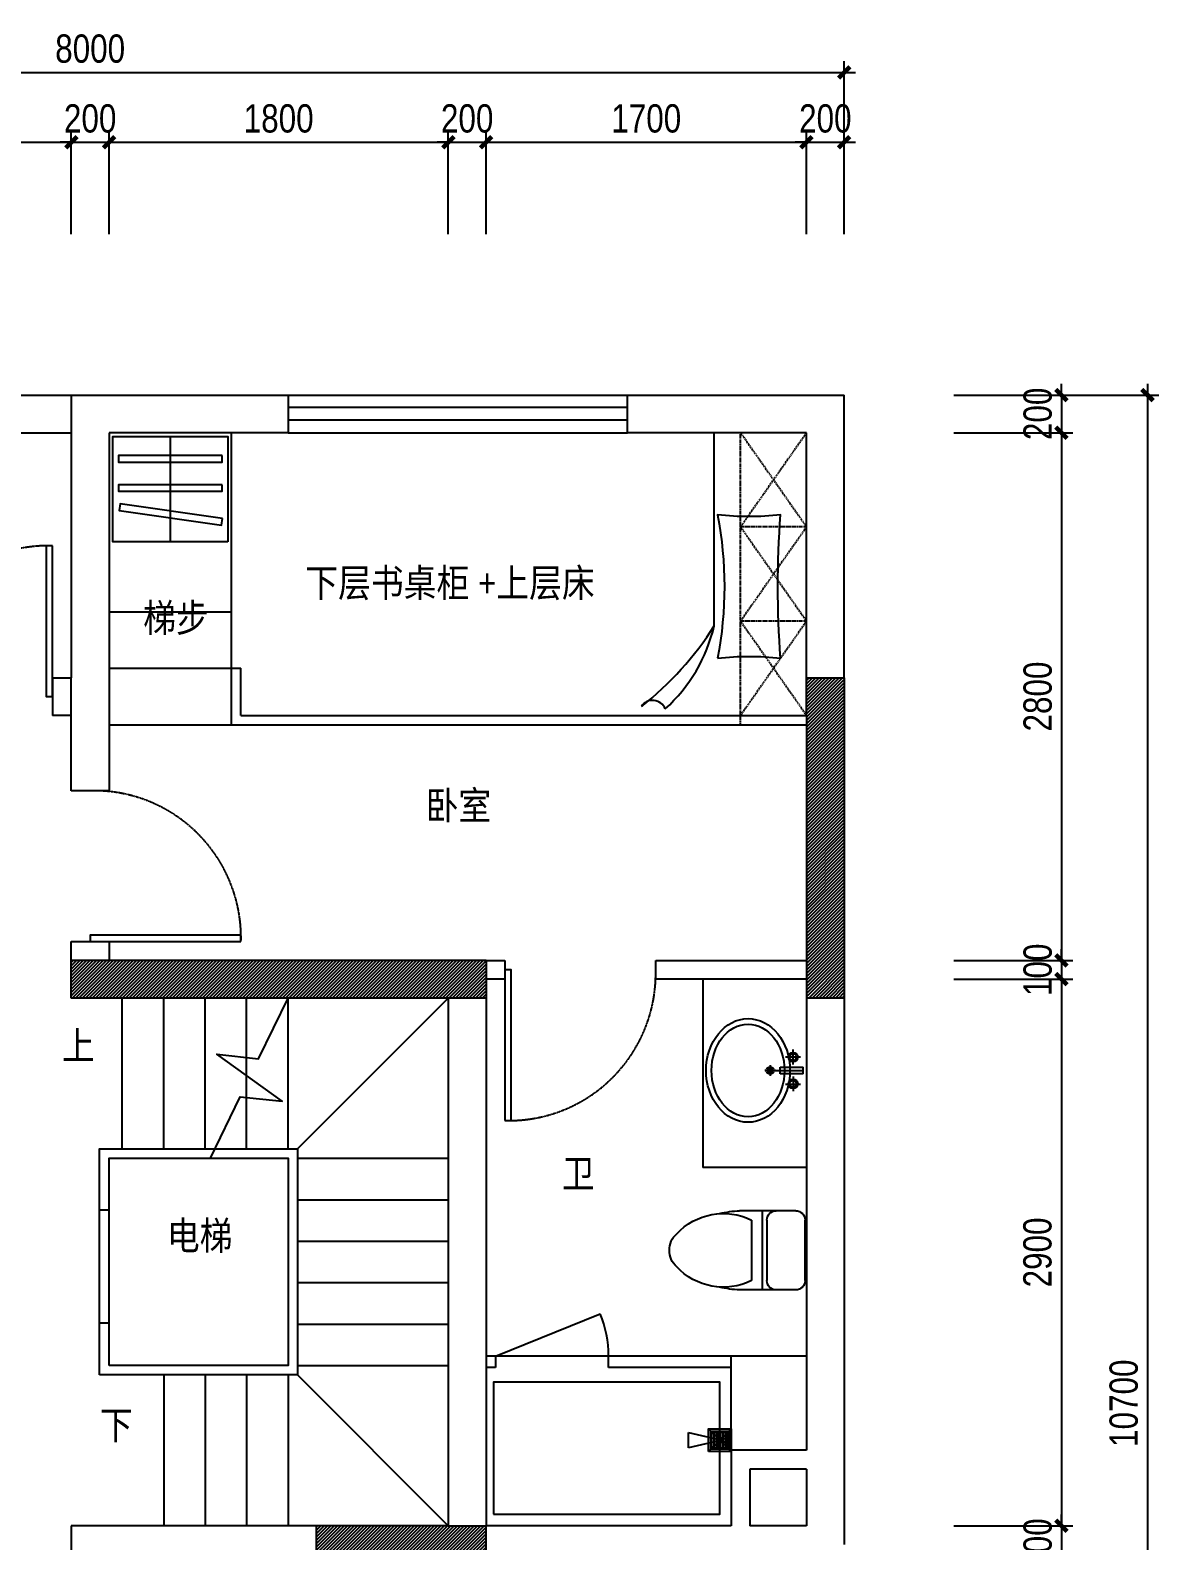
# Model space of a CAD drawing. Extents: x 160245 to 405305, y -111140 to 232735.
# Drawn here: x 274089 to 280076, y -49371 to -41355 of the extents above; entities that cross this region are included whole.
import ezdxf

# ---------------------------------------------------------------- set-up
doc = ezdxf.new("R2010")
doc.units = 0
doc.header["$LTSCALE"] = 10
doc.header["$MEASUREMENT"] = 0
doc.linetypes.add('( Dashed )', pattern=[0.75, 0.5, -0.25])
doc.linetypes.add('DASH', pattern=[0.35, 0.25, -0.1])
doc.layers.get('Defpoints').update_dxf_attribs({"color": 229})
for name, color, linetype in [('Door 门', 107, 'Continuous'), ('P-Furniture 家具', 153, 'Continuous'), ('P-N wall 新建隔墙', 241, 'Continuous'), ('P-O wall 原始墙体', 245, 'Continuous'), ('P-o 原建筑尺寸', 8, 'Continuous'), ('P-Stair 楼梯（原建筑设备）', 159, 'Continuous'), ('P-Text  平面文字', 9, 'Continuous'), ('P-Ware 洁具', 153, 'Continuous'), ('P-window 窗', 107, 'Continuous')]:
    doc.layers.add(name, color=color, linetype=linetype)
doc.styles.add('PDC DIM', font='PMingLiU-ExtB.ttf', dxfattribs={"width": 0.85})
doc.dimstyles.new('PDC-A2', dxfattribs={"dimscale": 0, "dimtxt": 2.5, "dimasz": 1, "dimexe": 1, "dimexo": 1, "dimgap": 0.7, "dimtad": 1, "dimdec": 0, "dimtxsty": 'PDC DIM', "dimblk": 'ARCHTICK', "dimcen": 1, "dimdle": 1, "dimclrd": 8, "dimclre": 8, "dimclrt": 9, "dimadec": 0, "dimazin": 0, "dimtfac": 1, "dimtdec": 0, "dimtix": 1, "dimtmove": 2, "dimatfit": 3, "dimldrblk": 'PDC A2 T R', "dimfxl": 10, "dimfxlon": 1, "dimarcsym": 0})
pattern_1 = [(45, (59491.276, 0), (-8.83883476, 8.83883476), [])]

# ---------------------------------------------------------------- blocks, each defined once
blk = doc.blocks.new('$WINLIB2D$00000001')
at = {"color": 0}
for points in [[(-0.5, 0.5), (-0.5, -0.5)], [(-0.5, 0.5), (0.5, 0.5)], [(0.5, -0.5), (0.5, 0.5)], [(0.5, 0.1667), (-0.5, 0.1667)], [(0.5, -0.1667), (-0.5, -0.1667)], [(-0.5, -0.5), (0.5, -0.5)]]:
    blk.add_lwpolyline(points, dxfattribs=at)
blk = doc.blocks.new('_ArchTick')
at = {"color": 0, "linetype": 'ByBlock', "const_width": 0.4}
blk.add_lwpolyline([(-0.5, -0.5), (0.5, 0.5)], dxfattribs=at)
blk = doc.blocks.new('*D1125')
at = {"layer": 'Defpoints', "color": 0, "transparency": 16777216}
for p in [(278928.6, -43290.6), (278928.6, -43490.6), (279559.4, -43490.6)]:
    blk.add_point(p, dxfattribs=at)
at = {"layer": 'P-o 原建筑尺寸', "color": 8, "lineweight": -2, "transparency": 16777216}
for p, q in [((279559.4, -43290.6), (279559.4, -43230.6)), ((278988.6, -43290.6), (279619.4, -43290.6)), ((279559.4, -43290.6), (279559.4, -43490.6)), ((278988.6, -43490.6), (279619.4, -43490.6)), ((279559.4, -43490.6), (279559.4, -43550.6))]:
    blk.add_line(p, q, dxfattribs=at)
at = {"layer": 'P-o 原建筑尺寸', "color": 8, "lineweight": -2, "transparency": 16777216, "xscale": 60, "yscale": 60, "zscale": 60}
for p, rotation in [((279559.4, -43290.6), 270), ((279559.4, -43490.6), 90)]:
    blk.add_blockref('_ArchTick', p, dxfattribs=dict(at, rotation=rotation))
at = {"layer": 'P-o 原建筑尺寸', "color": 9, "transparency": 16777216, "insert": (279433.9, -43390.6), "char_height": 150, "attachment_point": 5, "rotation": 90, "style": 'PDC DIM'}
blk.add_mtext('200', dxfattribs=at)
blk = doc.blocks.new('PDC A2 T R')
at = {"color": 0, "linetype": 'ByBlock'}
blk.add_line((0, 0), (-2, 0), dxfattribs=at)
for points in [[(-2.15, 0.89), (-1.49, 1.35), (-0.6, 0), (0, 0)], [(-2.15, -0.89), (-1.49, -1.35), (-0.6, 0), (0, 0)]]:
    blk.add_solid(points, dxfattribs=at)
blk = doc.blocks.new('*D1126')
at = {"layer": 'Defpoints', "color": 0, "transparency": 16777216}
for p in [(278928.6, -43490.6), (278928.6, -46290.6), (279559.4, -46290.6)]:
    blk.add_point(p, dxfattribs=at)
at = {"layer": 'P-o 原建筑尺寸', "color": 8, "lineweight": -2, "transparency": 16777216}
for p, q in [((279559.4, -43430.6), (279559.4, -46350.6)), ((278988.6, -43490.6), (279619.4, -43490.6)), ((278988.6, -46290.6), (279619.4, -46290.6))]:
    blk.add_line(p, q, dxfattribs=at)
at = {"layer": 'P-o 原建筑尺寸', "color": 8, "lineweight": -2, "transparency": 16777216, "xscale": 60, "yscale": 60, "zscale": 60}
for p, rotation in [((279559.4, -43490.6), 90), ((279559.4, -46290.6), 270)]:
    blk.add_blockref('_ArchTick', p, dxfattribs=dict(at, rotation=rotation))
at = {"layer": 'P-o 原建筑尺寸', "color": 9, "transparency": 16777216, "insert": (279433.9, -44890.6), "char_height": 150, "attachment_point": 5, "rotation": 90, "style": 'PDC DIM'}
blk.add_mtext('2800', dxfattribs=at)
blk = doc.blocks.new('*D1127')
at = {"layer": 'Defpoints', "color": 0, "transparency": 16777216}
for p in [(278928.6, -46390.6), (278928.6, -49290.6), (279559.4, -49290.6)]:
    blk.add_point(p, dxfattribs=at)
at = {"layer": 'P-o 原建筑尺寸', "color": 8, "lineweight": -2, "transparency": 16777216}
for p, q in [((279559.4, -46330.6), (279559.4, -49350.6)), ((278988.6, -46390.6), (279619.4, -46390.6)), ((278988.6, -49290.6), (279619.4, -49290.6))]:
    blk.add_line(p, q, dxfattribs=at)
at = {"layer": 'P-o 原建筑尺寸', "color": 8, "lineweight": -2, "transparency": 16777216, "xscale": 60, "yscale": 60, "zscale": 60}
for p, rotation in [((279559.4, -46390.6), 90), ((279559.4, -49290.6), 270)]:
    blk.add_blockref('_ArchTick', p, dxfattribs=dict(at, rotation=rotation))
at = {"layer": 'P-o 原建筑尺寸', "color": 9, "transparency": 16777216, "insert": (279432.9, -47840.6), "char_height": 150, "attachment_point": 5, "rotation": 90, "style": 'PDC DIM'}
blk.add_mtext('2900', dxfattribs=at)
blk = doc.blocks.new('*D1128')
at = {"layer": 'Defpoints', "color": 0, "transparency": 16777216}
for p in [(278928.6, -49290.6), (278928.6, -49490.6), (279559.4, -49490.6)]:
    blk.add_point(p, dxfattribs=at)
at = {"layer": 'P-o 原建筑尺寸', "color": 8, "lineweight": -2, "transparency": 16777216}
for p, q in [((278988.6, -49290.6), (279619.4, -49290.6)), ((279559.4, -49290.6), (279559.4, -49230.6)), ((279559.4, -49290.6), (279559.4, -49490.6)), ((278988.6, -49490.6), (279619.4, -49490.6)), ((279559.4, -49490.6), (279559.4, -49550.6))]:
    blk.add_line(p, q, dxfattribs=at)
at = {"layer": 'P-o 原建筑尺寸', "color": 8, "lineweight": -2, "transparency": 16777216, "xscale": 60, "yscale": 60, "zscale": 60}
for p, rotation in [((279559.4, -49290.6), 270), ((279559.4, -49490.6), 90)]:
    blk.add_blockref('_ArchTick', p, dxfattribs=dict(at, rotation=rotation))
at = {"layer": 'P-o 原建筑尺寸', "color": 9, "transparency": 16777216, "insert": (279433.9, -49390.6), "char_height": 150, "attachment_point": 5, "rotation": 90, "style": 'PDC DIM'}
blk.add_mtext('200', dxfattribs=at)
blk = doc.blocks.new('*D1133')
at = {"layer": 'Defpoints', "color": 0, "transparency": 16777216}
for p in [(278928.6, -43290.6), (278928.6, -53990.6), (280015.9, -53990.6)]:
    blk.add_point(p, dxfattribs=at)
at = {"layer": 'P-o 原建筑尺寸', "color": 8, "lineweight": -2, "transparency": 16777216}
for p, q in [((280015.9, -43230.6), (280015.9, -54050.6)), ((279415.9, -43290.6), (280075.9, -43290.6)), ((279415.9, -53990.6), (280075.9, -53990.6))]:
    blk.add_line(p, q, dxfattribs=at)
at = {"layer": 'P-o 原建筑尺寸', "color": 8, "lineweight": -2, "transparency": 16777216, "xscale": 60, "yscale": 60, "zscale": 60}
for p, rotation in [((280015.9, -43290.6), 90), ((280015.9, -53990.6), 270)]:
    blk.add_blockref('_ArchTick', p, dxfattribs=dict(at, rotation=rotation))
at = {"layer": 'P-o 原建筑尺寸', "color": 9, "transparency": 16777216, "insert": (279890.4, -48640.6), "char_height": 150, "attachment_point": 5, "rotation": 90, "style": 'PDC DIM'}
blk.add_mtext('10700', dxfattribs=at)
blk = doc.blocks.new('*D1136')
at = {"layer": 'Defpoints', "color": 0, "transparency": 16777216}
for p in [(274306.9, -41949.4), (272906.9, -42497), (274306.9, -42497)]:
    blk.add_point(p, dxfattribs=at)
at = {"layer": 'P-o 原建筑尺寸', "color": 8, "lineweight": -2, "transparency": 16777216}
for p, q in [((272906.9, -42437), (272906.9, -41889.4)), ((274306.9, -42437), (274306.9, -41889.4)), ((272846.9, -41949.4), (274366.9, -41949.4))]:
    blk.add_line(p, q, dxfattribs=at)
at = {"layer": 'P-o 原建筑尺寸', "color": 8, "lineweight": -2, "transparency": 16777216, "xscale": 60, "yscale": 60, "zscale": 60, "rotation": 180}
blk.add_blockref('_ArchTick', (272906.9, -41949.4), dxfattribs=at)
at = {"layer": 'P-o 原建筑尺寸', "color": 8, "lineweight": -2, "transparency": 16777216, "xscale": 60, "yscale": 60, "zscale": 60}
blk.add_blockref('_ArchTick', (274306.9, -41949.4), dxfattribs=at)
at = {"layer": 'P-o 原建筑尺寸', "color": 9, "transparency": 16777216, "insert": (273606.9, -41823.9), "char_height": 150, "attachment_point": 5, "style": 'PDC DIM'}
blk.add_mtext('1400', dxfattribs=at)
blk = doc.blocks.new('*D1137')
at = {"layer": 'Defpoints', "color": 0, "transparency": 16777216}
for p in [(276306.9, -41949.4), (274506.9, -42497), (276306.9, -42497)]:
    blk.add_point(p, dxfattribs=at)
at = {"layer": 'P-o 原建筑尺寸', "color": 8, "lineweight": -2, "transparency": 16777216}
for p, q in [((274506.9, -42437), (274506.9, -41889.4)), ((276306.9, -42437), (276306.9, -41889.4)), ((274446.9, -41949.4), (276366.9, -41949.4))]:
    blk.add_line(p, q, dxfattribs=at)
at = {"layer": 'P-o 原建筑尺寸', "color": 8, "lineweight": -2, "transparency": 16777216, "xscale": 60, "yscale": 60, "zscale": 60, "rotation": 180}
blk.add_blockref('_ArchTick', (274506.9, -41949.4), dxfattribs=at)
at = {"layer": 'P-o 原建筑尺寸', "color": 8, "lineweight": -2, "transparency": 16777216, "xscale": 60, "yscale": 60, "zscale": 60}
blk.add_blockref('_ArchTick', (276306.9, -41949.4), dxfattribs=at)
at = {"layer": 'P-o 原建筑尺寸', "color": 9, "transparency": 16777216, "insert": (275406.9, -41823.9), "char_height": 150, "attachment_point": 5, "style": 'PDC DIM'}
blk.add_mtext('1800', dxfattribs=at)
blk = doc.blocks.new('*D1138')
at = {"layer": 'Defpoints', "color": 0, "transparency": 16777216}
for p in [(276506.9, -41949.4), (276306.9, -42497), (276506.9, -42497)]:
    blk.add_point(p, dxfattribs=at)
at = {"layer": 'P-o 原建筑尺寸', "color": 8, "lineweight": -2, "transparency": 16777216}
for p, q in [((276306.9, -42437), (276306.9, -41889.4)), ((276506.9, -42437), (276506.9, -41889.4)), ((276306.9, -41949.4), (276246.9, -41949.4)), ((276306.9, -41949.4), (276506.9, -41949.4)), ((276506.9, -41949.4), (276566.9, -41949.4))]:
    blk.add_line(p, q, dxfattribs=at)
at = {"layer": 'P-o 原建筑尺寸', "color": 8, "lineweight": -2, "transparency": 16777216, "xscale": 60, "yscale": 60, "zscale": 60}
blk.add_blockref('_ArchTick', (276306.9, -41949.4), dxfattribs=at)
at = {"layer": 'P-o 原建筑尺寸', "color": 8, "lineweight": -2, "transparency": 16777216, "xscale": 60, "yscale": 60, "zscale": 60, "rotation": 180}
blk.add_blockref('_ArchTick', (276506.9, -41949.4), dxfattribs=at)
at = {"layer": 'P-o 原建筑尺寸', "color": 9, "transparency": 16777216, "insert": (276406.9, -41823.9), "char_height": 150, "attachment_point": 5, "style": 'PDC DIM'}
blk.add_mtext('200', dxfattribs=at)
blk = doc.blocks.new('*D1139')
at = {"layer": 'Defpoints', "color": 0, "transparency": 16777216}
for p in [(278206.9, -41949.4), (276506.9, -42497), (278206.9, -42497)]:
    blk.add_point(p, dxfattribs=at)
at = {"layer": 'P-o 原建筑尺寸', "color": 8, "lineweight": -2, "transparency": 16777216}
for p, q in [((276506.9, -42437), (276506.9, -41889.4)), ((278206.9, -42437), (278206.9, -41889.4)), ((276446.9, -41949.4), (278266.9, -41949.4))]:
    blk.add_line(p, q, dxfattribs=at)
at = {"layer": 'P-o 原建筑尺寸', "color": 8, "lineweight": -2, "transparency": 16777216, "xscale": 60, "yscale": 60, "zscale": 60, "rotation": 180}
blk.add_blockref('_ArchTick', (276506.9, -41949.4), dxfattribs=at)
at = {"layer": 'P-o 原建筑尺寸', "color": 8, "lineweight": -2, "transparency": 16777216, "xscale": 60, "yscale": 60, "zscale": 60}
blk.add_blockref('_ArchTick', (278206.9, -41949.4), dxfattribs=at)
at = {"layer": 'P-o 原建筑尺寸', "color": 9, "transparency": 16777216, "insert": (277356.9, -41823.9), "char_height": 150, "attachment_point": 5, "style": 'PDC DIM'}
blk.add_mtext('1700', dxfattribs=at)
blk = doc.blocks.new('*D1140')
at = {"layer": 'Defpoints', "color": 0, "transparency": 16777216}
for p in [(278406.9, -41949.4), (278206.9, -42497), (278406.9, -42497)]:
    blk.add_point(p, dxfattribs=at)
at = {"layer": 'P-o 原建筑尺寸', "color": 8, "lineweight": -2, "transparency": 16777216}
for p, q in [((278206.9, -42437), (278206.9, -41889.4)), ((278406.9, -42437), (278406.9, -41889.4)), ((278206.9, -41949.4), (278146.9, -41949.4)), ((278206.9, -41949.4), (278406.9, -41949.4)), ((278406.9, -41949.4), (278466.9, -41949.4))]:
    blk.add_line(p, q, dxfattribs=at)
at = {"layer": 'P-o 原建筑尺寸', "color": 8, "lineweight": -2, "transparency": 16777216, "xscale": 60, "yscale": 60, "zscale": 60}
blk.add_blockref('_ArchTick', (278206.9, -41949.4), dxfattribs=at)
at = {"layer": 'P-o 原建筑尺寸', "color": 8, "lineweight": -2, "transparency": 16777216, "xscale": 60, "yscale": 60, "zscale": 60, "rotation": 180}
blk.add_blockref('_ArchTick', (278406.9, -41949.4), dxfattribs=at)
at = {"layer": 'P-o 原建筑尺寸', "color": 9, "transparency": 16777216, "insert": (278306.9, -41823.9), "char_height": 150, "attachment_point": 5, "style": 'PDC DIM'}
blk.add_mtext('200', dxfattribs=at)
blk = doc.blocks.new('*D1141')
at = {"layer": 'Defpoints', "color": 0, "transparency": 16777216}
for p in [(278406.9, -41578.8), (270406.9, -42497), (278406.9, -42497)]:
    blk.add_point(p, dxfattribs=at)
at = {"layer": 'P-o 原建筑尺寸', "color": 8, "lineweight": -2, "transparency": 16777216}
for p, q in [((270406.9, -42178.8), (270406.9, -41518.8)), ((278406.9, -42178.8), (278406.9, -41518.8)), ((270346.9, -41578.8), (278466.9, -41578.8))]:
    blk.add_line(p, q, dxfattribs=at)
at = {"layer": 'P-o 原建筑尺寸', "color": 8, "lineweight": -2, "transparency": 16777216, "xscale": 60, "yscale": 60, "zscale": 60, "rotation": 180}
blk.add_blockref('_ArchTick', (270406.9, -41578.8), dxfattribs=at)
at = {"layer": 'P-o 原建筑尺寸', "color": 8, "lineweight": -2, "transparency": 16777216, "xscale": 60, "yscale": 60, "zscale": 60}
blk.add_blockref('_ArchTick', (278406.9, -41578.8), dxfattribs=at)
at = {"layer": 'P-o 原建筑尺寸', "color": 9, "transparency": 16777216, "insert": (274406.9, -41453.3), "char_height": 150, "attachment_point": 5, "style": 'PDC DIM'}
blk.add_mtext('8000', dxfattribs=at)
blk = doc.blocks.new('*D1144')
at = {"layer": 'Defpoints', "color": 0, "transparency": 16777216}
for p in [(274506.9, -41949.4), (274306.9, -42497), (274506.9, -42497)]:
    blk.add_point(p, dxfattribs=at)
at = {"layer": 'P-o 原建筑尺寸', "color": 8, "lineweight": -2, "transparency": 16777216}
for p, q in [((274306.9, -42437), (274306.9, -41889.4)), ((274506.9, -42437), (274506.9, -41889.4)), ((274306.9, -41949.4), (274246.9, -41949.4)), ((274306.9, -41949.4), (274506.9, -41949.4)), ((274506.9, -41949.4), (274566.9, -41949.4))]:
    blk.add_line(p, q, dxfattribs=at)
at = {"layer": 'P-o 原建筑尺寸', "color": 8, "lineweight": -2, "transparency": 16777216, "xscale": 60, "yscale": 60, "zscale": 60}
blk.add_blockref('_ArchTick', (274306.9, -41949.4), dxfattribs=at)
at = {"layer": 'P-o 原建筑尺寸', "color": 8, "lineweight": -2, "transparency": 16777216, "xscale": 60, "yscale": 60, "zscale": 60, "rotation": 180}
blk.add_blockref('_ArchTick', (274506.9, -41949.4), dxfattribs=at)
at = {"layer": 'P-o 原建筑尺寸', "color": 9, "transparency": 16777216, "insert": (274406.9, -41823.9), "char_height": 150, "attachment_point": 5, "style": 'PDC DIM'}
blk.add_mtext('200', dxfattribs=at)
blk = doc.blocks.new('*D1153')
at = {"layer": 'Defpoints', "color": 0, "transparency": 16777216}
for p in [(278928.6, -46290.6), (278928.6, -46390.6), (279559.4, -46390.6)]:
    blk.add_point(p, dxfattribs=at)
at = {"layer": 'P-o 原建筑尺寸', "color": 8, "lineweight": -2, "transparency": 16777216}
for p, q in [((279559.4, -46290.6), (279559.4, -46230.6)), ((278988.6, -46290.6), (279619.4, -46290.6)), ((279559.4, -46290.6), (279559.4, -46390.6)), ((278988.6, -46390.6), (279619.4, -46390.6)), ((279559.4, -46390.6), (279559.4, -46450.6))]:
    blk.add_line(p, q, dxfattribs=at)
at = {"layer": 'P-o 原建筑尺寸', "color": 8, "lineweight": -2, "transparency": 16777216, "xscale": 60, "yscale": 60, "zscale": 60}
for p, rotation in [((279559.4, -46290.6), 270), ((279559.4, -46390.6), 90)]:
    blk.add_blockref('_ArchTick', p, dxfattribs=dict(at, rotation=rotation))
at = {"layer": 'P-o 原建筑尺寸', "color": 9, "transparency": 16777216, "insert": (279433.9, -46340.6), "char_height": 150, "attachment_point": 5, "rotation": 90, "style": 'PDC DIM'}
blk.add_mtext('100', dxfattribs=at)
blk = doc.blocks.new('A$C437E590E')
at = {"color": 8, "linetype": 'ByBlock'}
for p, q in [((202.4, 421.9), (202.4, 501.2)), ((274.8, 313.2), (274.7, 509.9)), ((347.1, 421.9), (347.1, 501.2)), ((243.4, 461.6), (164, 461.5)), ((306.1, 461.6), (385.5, 461.5)), ((246.9, 339.9), (303.1, 339.9)), ((275, 368.1), (275, 311.8))]:
    blk.add_line(p, q, dxfattribs=at)
at = {"linetype": 'ByBlock'}
for p, q in [((256.9, 392.6), (256.9, 514.1)), ((292.6, 514.1), (256.9, 514.1)), ((292.6, 514.1), (292.6, 392.6)), ((292.6, 392.6), (256.9, 392.6))]:
    blk.add_line(p, q, dxfattribs=at)
for centre, radius in [((203.7, 461.5), 25), ((345.8, 461.5), 25), ((203.7, 461.5), 17.9), ((345.8, 461.5), 17.9)]:
    blk.add_circle(centre, radius, dxfattribs=at)
at = {"color": 8, "linetype": 'ByBlock'}
for radius in [19.5, 11.9]:
    blk.add_circle((275, 339.9), radius, dxfattribs=at)
at = {"linetype": 'ByBlock'}
blk.add_ellipse((275, 222.4), major_axis=(-275, 0), ratio=0.809091, dxfattribs=at)
at = {"color": 8, "linetype": 'ByBlock'}
blk.add_ellipse((275, 222.4), major_axis=(-246, 0), ratio=0.786583, dxfattribs=at)
blk = doc.blocks.new('asdfsdafa3')
for p, q in [((201603.3, -49206.7), (201707.3, -49206.7)), ((201707.3, -49206.7), (201901.1, -49206.7)), ((201781.6, -49206.7), (201781.6, -49626.7)), ((201553.7, -49577.2), (201553.7, -49256.2)), ((201756.8, -49256.2), (201756.8, -49577.2)), ((201839, -49256.2), (201839, -49577.2)), ((201603.3, -49626.7), (201707.3, -49626.7)), ((201707.3, -49626.7), (201901.1, -49626.7))]:
    blk.add_line(p, q)
for centre, radius, start, end in [((201603.3, -49256.2), 49.5, 90, 180), ((201707.3, -49256.2), 49.5, 0, 90), ((201885.5, -49706.4), 499.9, 75.87951, 88.2029), ((201988.1, -49558.2), 336.8, 42.83063, 116.27775), ((202157.1, -49415.6), 116.3, 359.45023, 47.91264), ((202157.1, -49417.8), 116.3, 312.08736, 0.54977), ((201988.1, -49275.2), 336.8, 243.72225, 317.16937), ((201603.3, -49577.2), 49.5, 180, 270), ((201707.3, -49577.2), 49.5, 270, 0), ((201885.5, -49127.1), 499.9, 271.7971, 284.12049)]:
    blk.add_arc(centre, radius, start, end)
blk = doc.blocks.new('A$C17F62748')
at = {"linetype": 'ByBlock'}
for p, q in [((60, 49.6), (19, 226.7)), ((19, 226.7), (101, 226.7)), ((101, 226.7), (60, 49.6)), ((120, 0), (0, 120)), ((0, 0), (120, 120)), ((18, 102), (102, 102)), ((18, 90), (102, 90)), ((18, 78), (102, 78)), ((18, 66), (102, 66)), ((18, 54), (102, 54)), ((18, 42), (102, 42)), ((18, 30), (102, 30)), ((99.4, 27.6), (20.6, 27.6)), ((20.6, 27.6), (20.6, 0)), ((51.2, 58.9), (51.2, 27.6)), ((68.8, 58.9), (68.8, 27.6)), ((99.4, 0), (99.4, 27.6))]:
    blk.add_line(p, q, dxfattribs=at)
for points in [[(0, 120), (120, 120), (120, 0), (0, 0)], [(12, 108), (108, 108), (108, 12), (12, 12)], [(18, 102), (102, 102), (102, 18), (18, 18)]]:
    blk.add_lwpolyline(points, close=True, dxfattribs=at)
blk = doc.blocks.new('fffg')
blk.add_lwpolyline([(143.1, 669.9), (109, 669.9), (109, -130.1), (143.1, -130.1)], close=True)
at = {"color": 8, "linetype": 'DASH'}
blk.add_arc((123.2, -110.2), 780.4, 88.54208, 181.45792, dxfattribs=at)

msp = doc.modelspace()

# ---------------------------------------------------------------- hatches: boundary and pattern name
at = {"layer": 'P-O wall 原始墙体'}
h = msp.add_hatch(dxfattribs=at)
h.set_pattern_fill('ANSI31', color=256, scale=100, style=0)
h.set_pattern_definition(pattern_1)
h.paths.add_polyline_path([(278206.9, -46490.6), (278406.9, -46490.6), (278406.9, -44790.6), (278206.9, -44790.6), (278206.9, -44990.6)])
h = msp.add_hatch(dxfattribs=at)
h.set_pattern_fill('ANSI31', color=256, scale=100, style=0)
h.set_pattern_definition(pattern_1)
h.paths.add_polyline_path([(276506.9, -46290.6), (274306.9, -46290.6), (274306.9, -46490.6), (276506.9, -46490.6)])
h = msp.add_hatch(dxfattribs=at)
h.set_pattern_fill('ANSI31', color=256, scale=100, style=0)
h.set_pattern_definition(pattern_1)
h.paths.add_polyline_path([(275606.9, -49290.6), (275606.9, -49490.6), (276406.9, -49490.6), (276506.9, -49490.6), (276506.9, -49290.6), (276306.9, -49290.6)])

# ---------------------------------------------------------------- linework, layer by layer
at = {"layer": 'P-Furniture 家具', "color": 8}
for p, q in [((274831.9, -43510.6), (274830.6, -44070.6)), ((277717.7, -44514.8), (277717.7, -43490.6)), ((275156.9, -44740.6), (275206.9, -44740.6)), ((275206.9, -44990.6), (275206.9, -44740.6)), ((275206.9, -44990.6), (278206.9, -44990.6))]:
    msp.add_line(p, q, dxfattribs=at)
at = {"layer": 'P-Furniture 家具'}
for p, q in [((275156.9, -45040.6), (275156.9, -43490.6)), ((274506.9, -44440.6), (275156.9, -44440.6)), ((274506.9, -44740.6), (275156.9, -44740.6)), ((274506.9, -45040.6), (275156.9, -45040.6))]:
    msp.add_line(p, q, dxfattribs=at)
at = {"layer": 'P-Furniture 家具', "color": 250, "linetype": '( Dashed )'}
for p, q in [((277856.9, -45040.6), (277856.9, -43490.6)), ((277856.9, -43490.6), (278206.9, -43990.6)), ((278206.9, -43490.6), (277856.9, -43990.6)), ((278206.9, -43990.6), (277856.9, -43990.6)), ((277856.9, -43990.6), (278206.9, -44490.6)), ((278206.9, -43990.6), (277856.9, -44490.6)), ((278206.9, -44490.6), (277856.9, -44490.6)), ((277856.9, -44490.6), (278206.9, -44990.6)), ((278206.9, -44490.6), (277856.9, -44990.6))]:
    msp.add_line(p, q, dxfattribs=at)
at = {"layer": 'P-Furniture 家具', "linetype": 'ByBlock'}
for p, q in [((277656.9, -46390.6), (277656.9, -47390.6)), ((278206.9, -47390.6), (277656.9, -47390.6)), ((276556.9, -48390.6), (277113.1, -48165.6)), ((277806.9, -48390.6), (276506.9, -48390.6)), ((276556.9, -48390.6), (276556.9, -48450.6)), ((277156.9, -48450.6), (277156.9, -48390.6)), ((276556.9, -48450.6), (276506.9, -48450.6)), ((277806.9, -48450.6), (277156.9, -48450.6))]:
    msp.add_line(p, q, dxfattribs=at)
at = {"layer": 'P-Furniture 家具', "color": 8}
for points in [[(275136.9, -44070.6), (274526.9, -44070.6), (274526.9, -43510.6), (275136.9, -43510.6)], [(275106.9, -43611.7), (274556.9, -43611.7), (274556.9, -43646.7), (275106.9, -43646.7)], [(275106.9, -43766.5), (274556.9, -43766.5), (274556.9, -43801.5), (275106.9, -43801.5)], [(275109.6, -43946.3), (274566.4, -43868.2), (274560.3, -43902.6), (275103.5, -43980.8)]]:
    msp.add_lwpolyline(points, close=True, dxfattribs=at)
msp.add_lwpolyline([(277735.5, -44687.4, -0.058596), (278069.7, -44687.4, -0.037148), (278069.7, -43927, -0.052163), (277735.5, -43927, -0.093766)], format="xyb", close=True, dxfattribs=at)
at = {"layer": 'P-Furniture 家具'}
msp.add_lwpolyline([(275156.9, -45040.6), (278206.9, -45040.6)], dxfattribs=at)
msp.add_lwpolyline([(276546.8, -49229.5), (277746.8, -49229.5), (277746.8, -48529.5), (276546.8, -48529.5)], close=True, dxfattribs=at)
at = {"layer": 'P-Furniture 家具', "color": 8}
for centre, radius, start, end in [((276270.6, -43599.1), 1712.5, 308.28696, 327.67208), ((276872.7, -44314.3), 868.5, 312.31328, 346.65159), ((277391.1, -44982), 71, 21.06587, 146.83428)]:
    msp.add_arc(centre, radius, start, end, dxfattribs=at)
at = {"layer": 'P-Furniture 家具', "linetype": 'ByBlock'}
msp.add_arc((276556.9, -48390.6), 600, 0, 22.03043, dxfattribs=at)
at = {"layer": 'P-N wall 新建隔墙'}
for p, q in [((276506.9, -46290.6), (276606.9, -46290.6)), ((276606.9, -46290.6), (276606.9, -46390.6)), ((277406.9, -46390.6), (277406.9, -46290.6)), ((277406.9, -46290.6), (278206.9, -46290.6)), ((276606.9, -46390.6), (276506.9, -46390.6)), ((278206.9, -46390.6), (277406.9, -46390.6)), ((278206.9, -48390.6), (277806.9, -48390.6)), ((277806.9, -48890.6), (277806.9, -48390.6))]:
    msp.add_line(p, q, dxfattribs=at)
at = {"layer": 'P-N wall 新建隔墙', "color": 107}
for points in [[(272206.9, -44790.6), (272206.9, -43290.6), (274306.9, -43290.6)], [(272406.9, -44790.6), (272406.9, -43490.6), (274306.9, -43490.6)]]:
    msp.add_lwpolyline(points, dxfattribs=at)
at = {"layer": 'P-O wall 原始墙体'}
for p, q in [((274306.9, -43290.6), (274306.9, -44790.6)), ((274306.9, -43290.6), (275456.9, -43290.6)), ((275456.9, -43290.6), (275456.9, -43490.6)), ((277256.9, -43490.6), (277256.9, -43290.6)), ((277256.9, -43290.6), (278406.9, -43290.6)), ((278406.9, -44790.6), (278406.9, -43290.6)), ((274506.9, -43490.6), (274506.9, -45390.6)), ((275456.9, -43490.6), (274506.9, -43490.6)), ((278206.9, -43490.6), (277256.9, -43490.6)), ((278206.9, -44790.6), (278206.9, -43490.6)), ((274206.9, -44790.6), (274206.9, -44990.6)), ((274206.9, -44790.6), (274306.9, -44790.6)), ((274306.9, -44990.6), (274306.9, -44790.6)), ((278206.9, -44790.6), (278406.9, -44790.6)), ((278206.9, -44790.6), (278406.9, -44790.6)), ((278206.9, -44990.6), (278206.9, -44790.6)), ((278406.9, -44790.6), (278406.9, -46990.6)), ((274306.9, -44990.6), (274206.9, -44990.6)), ((274306.9, -45390.6), (274306.9, -44990.6)), ((278206.9, -44990.6), (278206.9, -46990.6)), ((274506.9, -45390.6), (274306.9, -45390.6)), ((274306.9, -46490.6), (274306.9, -46190.6)), ((274306.9, -46190.6), (274506.9, -46190.6)), ((274506.9, -46190.6), (274506.9, -46290.6)), ((276506.9, -46290.6), (274306.9, -46290.6)), ((276506.9, -46290.6), (276506.9, -46990.6)), ((276506.9, -46490.6), (274306.9, -46490.6)), ((276306.9, -46490.6), (276306.9, -46990.6)), ((278406.9, -46490.6), (278206.9, -46490.6)), ((276306.9, -46990.6), (276306.9, -49290.6)), ((276506.9, -46990.6), (276506.9, -49290.6)), ((278206.9, -46990.6), (278206.9, -48890.6)), ((278406.9, -46990.6), (278406.9, -48990.6)), ((278206.9, -48890.6), (277806.9, -48890.6)), ((277806.9, -48890.6), (277806.9, -49290.6)), ((278206.9, -48990.6), (277906.9, -48990.6)), ((277906.9, -48990.6), (277906.9, -49290.6)), ((278206.9, -48990.6), (278206.9, -49290.6)), ((278406.9, -48990.6), (278406.9, -49390.6)), ((276306.9, -49290.6), (274306.9, -49290.6)), ((274306.9, -49290.6), (274306.9, -49490.6)), ((275606.9, -49490.6), (275606.9, -49290.6)), ((276306.9, -49290.6), (276506.9, -49290.6)), ((277806.9, -49290.6), (276506.9, -49290.6)), ((276506.9, -49490.6), (276506.9, -49290.6)), ((278206.9, -49290.6), (277906.9, -49290.6))]:
    msp.add_line(p, q, dxfattribs=at)
at = {"layer": 'P-Stair 楼梯（原建筑设备）'}
for p, q in [((274576.9, -47290.6), (274576.9, -46490.6)), ((274796.9, -47290.6), (274796.9, -46490.6)), ((275016.9, -47290.6), (275016.9, -46490.6)), ((275236.9, -47290.6), (275236.9, -46490.6)), ((275456.9, -47290.6), (275456.9, -46490.6)), ((275506.9, -47290.6), (276306.9, -46490.6)), ((275506.9, -47340.6), (276306.9, -47340.6)), ((275506.9, -47560.6), (276306.9, -47560.6)), ((274506.9, -47615.6), (274456.9, -47615.6)), ((275506.9, -47780.6), (276306.9, -47780.6)), ((275506.9, -48000.6), (276306.9, -48000.6)), ((274506.9, -48215.6), (274456.9, -48215.6)), ((275506.9, -48220.6), (276306.9, -48220.6)), ((274796.9, -48490.6), (274796.9, -49290.6)), ((275016.9, -48490.6), (275016.9, -49290.6)), ((275236.9, -48490.6), (275236.9, -49290.6)), ((275456.9, -48490.6), (275456.9, -49290.6)), ((275506.9, -48440.6), (276306.9, -48440.6)), ((275506.9, -48490.6), (276306.9, -49290.6))]:
    msp.add_line(p, q, dxfattribs=at)
msp.add_lwpolyline([(275045, -47340.6), (275202.6, -47015.5), (275424.9, -47038.3), (275079.2, -46788.5), (275300.7, -46813), (275458.3, -46487.9)], dxfattribs=at)
for points in [[(274576.9, -46915.6, 0, 0, 0), (274822.2, -46915.6, 80, 0, 0), (275122.2, -46915.6, 0, 0, 0)], [(274796.9, -48865.6, 0, 0, 0), (275881.9, -48865.6, 0, 0, 0), (275881.9, -46915.6, 0, 0, 0), (275592.2, -46915.6, 80, 0, 0), (275292.2, -46915.6, 0, 0, 0)]]:
    msp.add_lwpolyline(points, format="xyseb", dxfattribs=at)
for points in [[(274456.9, -48490.6), (274456.9, -47290.6), (275506.9, -47290.6), (275506.9, -48490.6)], [(274506.9, -48440.6), (274506.9, -47340.6), (275456.9, -47340.6), (275456.9, -48440.6), (274506.9, -48440.6)]]:
    msp.add_lwpolyline(points, close=True, dxfattribs=at)

# ---------------------------------------------------------------- block references
at = {"layer": 'Door 门'}
msp.add_blockref('fffg', (274063.8, -44760.5), dxfattribs=at)
for p, rotation in [((274537, -46047.6), 270), ((276750, -46470.7), 180)]:
    msp.add_blockref('fffg', p, dxfattribs=dict(at, rotation=rotation))
at = {"layer": 'P-Furniture 家具', "linetype": 'ByBlock', "xscale": -1}
msp.add_blockref('asdfsdafa3', (479753.4, 1587.4), dxfattribs=at)
at = {"layer": 'P-Ware 洁具', "color": 1, "linetype": 'ByBlock', "rotation": 269.9999999999999}
msp.add_blockref('A$C437E590E', (277674.5, -46600), dxfattribs=at)
at = {"layer": 'P-Ware 洁具', "linetype": 'ByBlock', "rotation": 90.00000000000001}
msp.add_blockref('A$C17F62748', (277806.9, -48896.7), dxfattribs=at)
at = {"layer": 'P-window 窗', "xscale": 1800, "yscale": 200, "zscale": -1800}
msp.add_blockref('$WINLIB2D$00000001', (276356.9, -43390.6), dxfattribs=at)

# ---------------------------------------------------------------- texts
at = {"layer": 'P-Text  平面文字', "char_height": 150, "attachment_point": 1, "style": 'PDC DIM'}
for s, width, insert in [('下层书桌柜 +上层床', 1813.943, (275548.4, -44212.4)), ('梯步', 893.426, (274688.1, -44398.6)), ('卧室', 893.426, (276186.4, -45393.3)), ('卫', 893.426, (276909, -47347.1))]:
    msp.add_mtext_dynamic_manual_height_columns(s, width=width, gutter_width=1750, heights=[0], dxfattribs=dict(at, insert=insert))
at = {"layer": 'P-Text  平面文字', "char_height": 150, "width": 893.426, "attachment_point": 1, "style": 'PDC DIM'}
for s, insert in [('上', (274257.5, -46667.8)), ('电梯', (274813.9, -47676.4)), ('下', (274458.5, -48681.6))]:
    msp.add_mtext(s, dxfattribs=dict(at, insert=insert))

# ---------------------------------------------------------------- dimensions: what is measured, and where the dimension line sits
at = {"layer": 'P-o 原建筑尺寸'}
for base, p1, p2, picture, middle in [((278406.9, -41578.8), (270406.9, -42497), (278406.9, -42497), '*D1141', (274406.9, -41453.3)), ((274306.9, -41949.4), (272906.9, -42497), (274306.9, -42497), '*D1136', (273606.9, -41823.9)), ((274506.9, -41949.4), (274306.9, -42497), (274506.9, -42497), '*D1144', (274406.9, -41823.9)), ((276306.9, -41949.4), (274506.9, -42497), (276306.9, -42497), '*D1137', (275406.9, -41823.9)), ((276506.9, -41949.4), (276306.9, -42497), (276506.9, -42497), '*D1138', (276406.9, -41823.9)), ((278206.9, -41949.4), (276506.9, -42497), (278206.9, -42497), '*D1139', (277356.9, -41823.9)), ((278406.9, -41949.4), (278206.9, -42497), (278406.9, -42497), '*D1140', (278306.9, -41823.9))]:
    dim = msp.add_linear_dim(base=base, p1=p1, p2=p2, dimstyle='PDC-A2', override={"dimscale": 60}, dxfattribs=at)
    dim.commit()
    dim.dimension.update_dxf_attribs({"geometry": picture, "text_midpoint": middle})
for base, p1, p2, picture, middle in [((279559.4, -43490.6), (278928.6, -43290.6), (278928.6, -43490.6), '*D1125', (279433.9, -43390.6)), ((280015.9, -53990.6), (278928.6, -43290.6), (278928.6, -53990.6), '*D1133', (279890.4, -48640.6)), ((279559.4, -46290.6), (278928.6, -43490.6), (278928.6, -46290.6), '*D1126', (279433.9, -44890.6)), ((279559.4, -46390.6), (278928.6, -46290.6), (278928.6, -46390.6), '*D1153', (279433.9, -46340.6)), ((279559.4, -49290.6), (278928.6, -46390.6), (278928.6, -49290.6), '*D1127', (279432.9, -47840.6)), ((279559.4, -49490.6), (278928.6, -49290.6), (278928.6, -49490.6), '*D1128', (279433.9, -49390.6))]:
    dim = msp.add_linear_dim(base=base, p1=p1, p2=p2, angle=90, dimstyle='PDC-A2', override={"dimscale": 60}, dxfattribs=at)
    dim.commit()
    dim.dimension.update_dxf_attribs({"geometry": picture, "text_midpoint": middle})

doc.saveas('drawing.dxf')
